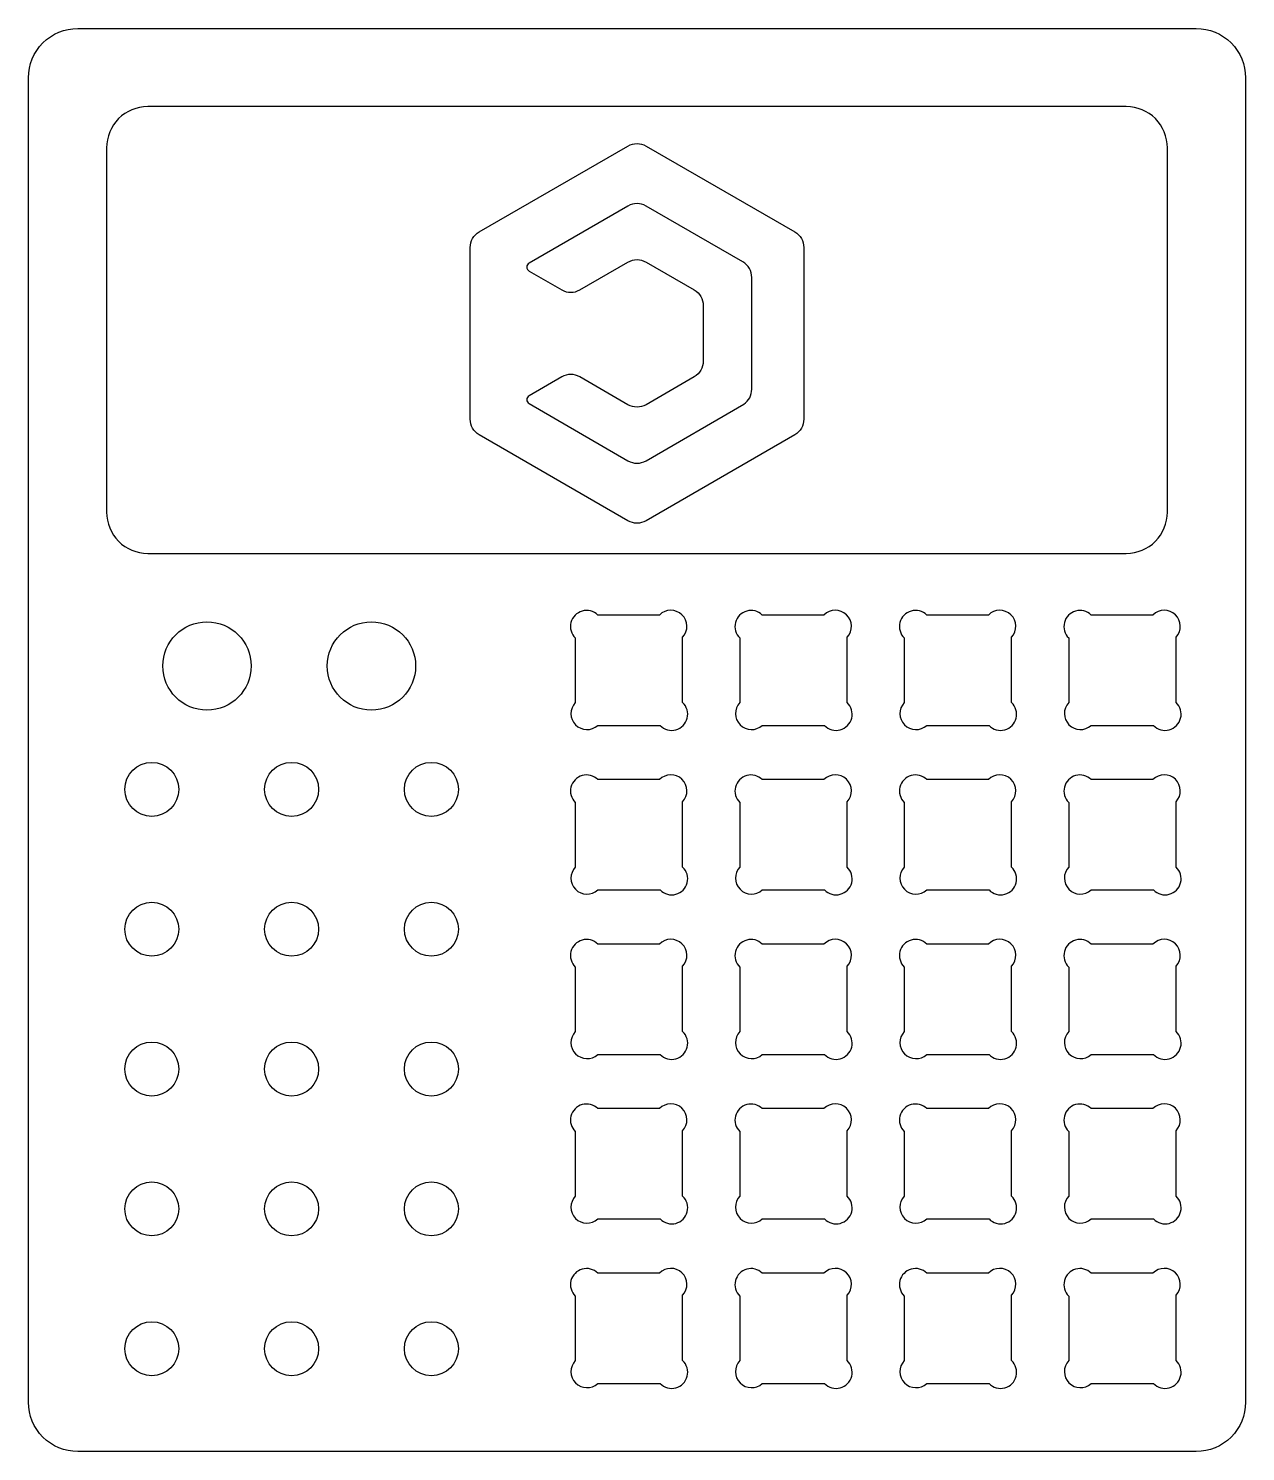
# Model space of a CAD drawing. Header units: millimetres. Extents: x -148 to 0, y -173 to 0.
import ezdxf

# ---------------------------------------------------------------- set-up
doc = ezdxf.new("R2010")
doc.units = ezdxf.units.MM
doc.layers.get('0').update_dxf_attribs({"linetype": 'CONTINUOUS'})

msp = doc.modelspace()

# ---------------------------------------------------------------- linework, layer by layer
for points in [[(0, -167, -0.414214), (-6, -173), (-142, -173, -0.414214), (-148, -167), (-148, -6, -0.414214), (-142, 0), (-6, 0, -0.414214), (0, -6)], [(-9.5, -58.81), (-9.5, -14.5, 0.414214), (-14.5, -9.5), (-133.5, -9.5, 0.414214), (-138.5, -14.5), (-138.5, -58.81, 0.414214), (-133.5, -63.81), (-14.5, -63.81, 0.414214)], [(-75.1, -14.29, -0.267949), (-72.9, -14.29), (-54.82, -24.72, -0.267949), (-53.72, -26.63), (-53.72, -47.5, -0.267949), (-54.82, -49.41), (-72.9, -59.85, -0.267949), (-75.1, -59.85), (-93.18, -49.41, -0.267949), (-94.28, -47.5), (-94.28, -26.63, -0.267949), (-93.18, -24.72)], [(-80.96, -31.78), (-75.1, -28.4, -0.267949), (-72.9, -28.4), (-67.04, -31.78, -0.267949), (-65.94, -33.69), (-65.94, -40.45, -0.267949), (-67.04, -42.36), (-72.9, -45.74, -0.267949), (-75.1, -45.74), (-80.96, -42.36, 0.267949), (-83.16, -42.36), (-87.13, -44.65, 0.57735), (-87.13, -45.6), (-75.1, -52.55, 0.267949), (-72.9, -52.55), (-61.01, -45.68, 0.247847), (-60.04, -43.86), (-60.04, -30.28, 0.267949), (-61.15, -28.37), (-72.9, -21.59, 0.267949), (-75.1, -21.59), (-87.13, -28.53, 0.57735), (-87.13, -29.49), (-83.16, -31.78, 0.267949)], [(-68.45, -81.95), (-68.45, -74.01, 0.983916), (-71.27, -71.31), (-78.77, -71.31, 1.000897), (-81.5, -74.1), (-81.5, -81.95, 0.960262), (-78.77, -84.73), (-71.19, -84.73, 1.024161)], [(-48.45, -81.95), (-48.45, -74.01, 0.983916), (-51.27, -71.31), (-58.77, -71.31, 1.000897), (-61.5, -74.1), (-61.5, -81.95, 0.960262), (-58.77, -84.73), (-51.19, -84.73, 1.024161)], [(-28.45, -81.95), (-28.45, -74.01, 0.983916), (-31.27, -71.31), (-38.77, -71.31, 1.000897), (-41.5, -74.1), (-41.5, -81.95, 0.960262), (-38.77, -84.73), (-31.19, -84.73, 1.024161)], [(-21.5, -74.1), (-21.5, -81.95, 0.960262), (-18.77, -84.73), (-11.19, -84.73, 1.024161), (-8.45, -81.95), (-8.45, -74.01, 0.983916), (-11.27, -71.31), (-18.77, -71.31, 1.000897)], [(-68.45, -101.95), (-68.45, -94.01, 0.983916), (-71.27, -91.31), (-78.77, -91.31, 1.000897), (-81.5, -94.1), (-81.5, -101.95, 0.960262), (-78.77, -104.73), (-71.19, -104.73, 1.024161)], [(-48.45, -101.95), (-48.45, -94.01, 0.983916), (-51.27, -91.31), (-58.77, -91.31, 1.000897), (-61.5, -94.1), (-61.5, -101.95, 0.960262), (-58.77, -104.73), (-51.19, -104.73, 1.024161)], [(-28.45, -101.95), (-28.45, -94.01, 0.983916), (-31.27, -91.31), (-38.77, -91.31, 1.000897), (-41.5, -94.1), (-41.5, -101.95, 0.960262), (-38.77, -104.73), (-31.19, -104.73, 1.024161)], [(-8.45, -101.95), (-8.45, -94.01, 0.983916), (-11.27, -91.31), (-18.77, -91.31, 1.000897), (-21.5, -94.1), (-21.5, -101.95, 0.960262), (-18.77, -104.73), (-11.19, -104.73, 1.024161)], [(-68.45, -121.95), (-68.45, -114.01, 0.983916), (-71.27, -111.31), (-78.77, -111.31, 1.000897), (-81.5, -114.1), (-81.5, -121.95, 0.960262), (-78.77, -124.73), (-71.19, -124.73, 1.024161)], [(-48.45, -121.95), (-48.45, -114.01, 0.983916), (-51.27, -111.31), (-58.77, -111.31, 1.000897), (-61.5, -114.1), (-61.5, -121.95, 0.960262), (-58.77, -124.73), (-51.19, -124.73, 1.024161)], [(-28.45, -121.95), (-28.45, -114.01, 0.983916), (-31.27, -111.31), (-38.77, -111.31, 1.000897), (-41.5, -114.1), (-41.5, -121.95, 0.960262), (-38.77, -124.73), (-31.19, -124.73, 1.024161)], [(-8.45, -121.95), (-8.45, -114.01, 0.983916), (-11.27, -111.31), (-18.77, -111.31, 1.000897), (-21.5, -114.1), (-21.5, -121.95, 0.960262), (-18.77, -124.73), (-11.19, -124.73, 1.024161)], [(-68.45, -141.95), (-68.45, -134.01, 0.983916), (-71.27, -131.31), (-78.77, -131.31, 1.000897), (-81.5, -134.1), (-81.5, -141.95, 0.960262), (-78.77, -144.73), (-71.19, -144.73, 1.024161)], [(-48.45, -141.95), (-48.45, -134.01, 0.983916), (-51.27, -131.31), (-58.77, -131.31, 1.000897), (-61.5, -134.1), (-61.5, -141.95, 0.960262), (-58.77, -144.73), (-51.19, -144.73, 1.024161)], [(-28.45, -141.95), (-28.45, -134.01, 0.983916), (-31.27, -131.31), (-38.77, -131.31, 1.000897), (-41.5, -134.1), (-41.5, -141.95, 0.960262), (-38.77, -144.73), (-31.19, -144.73, 1.024161)], [(-8.45, -141.95), (-8.45, -134.01, 0.983916), (-11.27, -131.31), (-18.77, -131.31, 1.000897), (-21.5, -134.1), (-21.5, -141.95, 0.960262), (-18.77, -144.73), (-11.19, -144.73, 1.024161)], [(-68.45, -161.95), (-68.45, -154.01, 0.983916), (-71.27, -151.31), (-78.77, -151.31, 1.000897), (-81.5, -154.1), (-81.5, -161.95, 0.960262), (-78.77, -164.73), (-71.19, -164.73, 1.024161)], [(-48.45, -161.95), (-48.45, -154.01, 0.983916), (-51.27, -151.31), (-58.77, -151.31, 1.000897), (-61.5, -154.1), (-61.5, -161.95, 0.960262), (-58.77, -164.73), (-51.19, -164.73, 1.024161)], [(-28.45, -161.95), (-28.45, -154.01, 0.983916), (-31.27, -151.31), (-38.77, -151.31, 1.000897), (-41.5, -154.1), (-41.5, -161.95, 0.960262), (-38.77, -164.73), (-31.19, -164.73, 1.024161)], [(-8.45, -161.95), (-8.45, -154.01, 0.983916), (-11.27, -151.31), (-18.77, -151.31, 1.000897), (-21.5, -154.1), (-21.5, -161.95, 0.960262), (-18.77, -164.73), (-11.19, -164.73, 1.024161)]]:
    msp.add_lwpolyline(points, format="xyb", close=True)
for centre, radius in [((-126.29, -77.5), 5.37), ((-106.29, -77.5), 5.37), ((-133, -92.5), 3.28), ((-116, -92.5), 3.28), ((-99, -92.5), 3.28), ((-133, -109.5), 3.28), ((-116, -109.5), 3.28), ((-99, -109.5), 3.28), ((-133, -126.5), 3.28), ((-116, -126.5), 3.28), ((-99, -126.5), 3.28), ((-133, -143.5), 3.28), ((-116, -143.5), 3.28), ((-99, -143.5), 3.28), ((-133, -160.5), 3.28), ((-116, -160.5), 3.28), ((-99, -160.5), 3.28)]:
    msp.add_circle(centre, radius)

doc.saveas('drawing.dxf')
